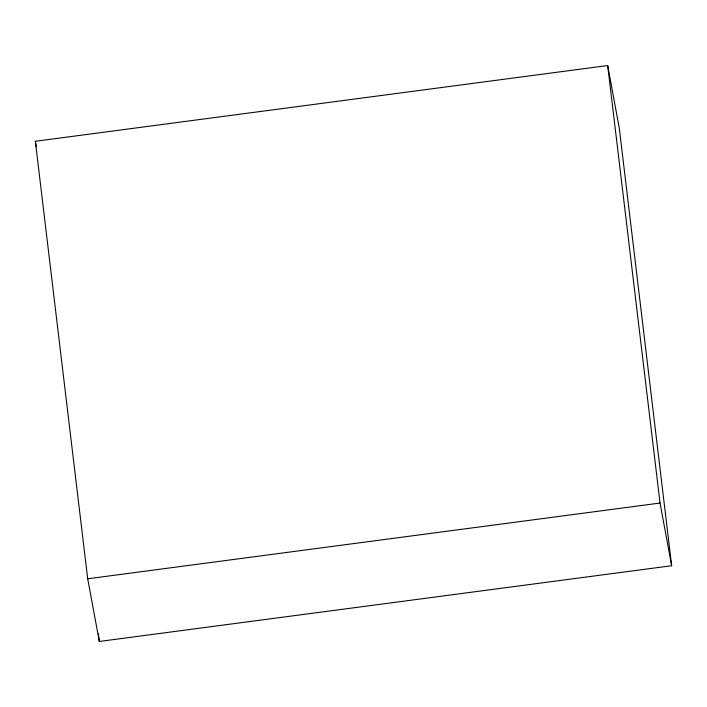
<?xml version="1.0" encoding="UTF-8"?>
<svg xmlns="http://www.w3.org/2000/svg" width="707" height="707" viewBox="0 0 707 707"><rect width="100%" height="100%" fill="white"/><g stroke="black" fill="none" stroke-linecap="round" stroke-linejoin="round"><path stroke-width="1.06" d="M35.35 141.276L607.684 65.539L619.305 128.214L671.65 565.724L99.316 641.461L87.695 578.786L35.35 141.276L36.349 146.685M87.695 578.786L660.038 503.048L671.65 565.724M607.684 65.539L660.038 503.048M98.397 633.781L99.316 641.461"/></g></svg>
